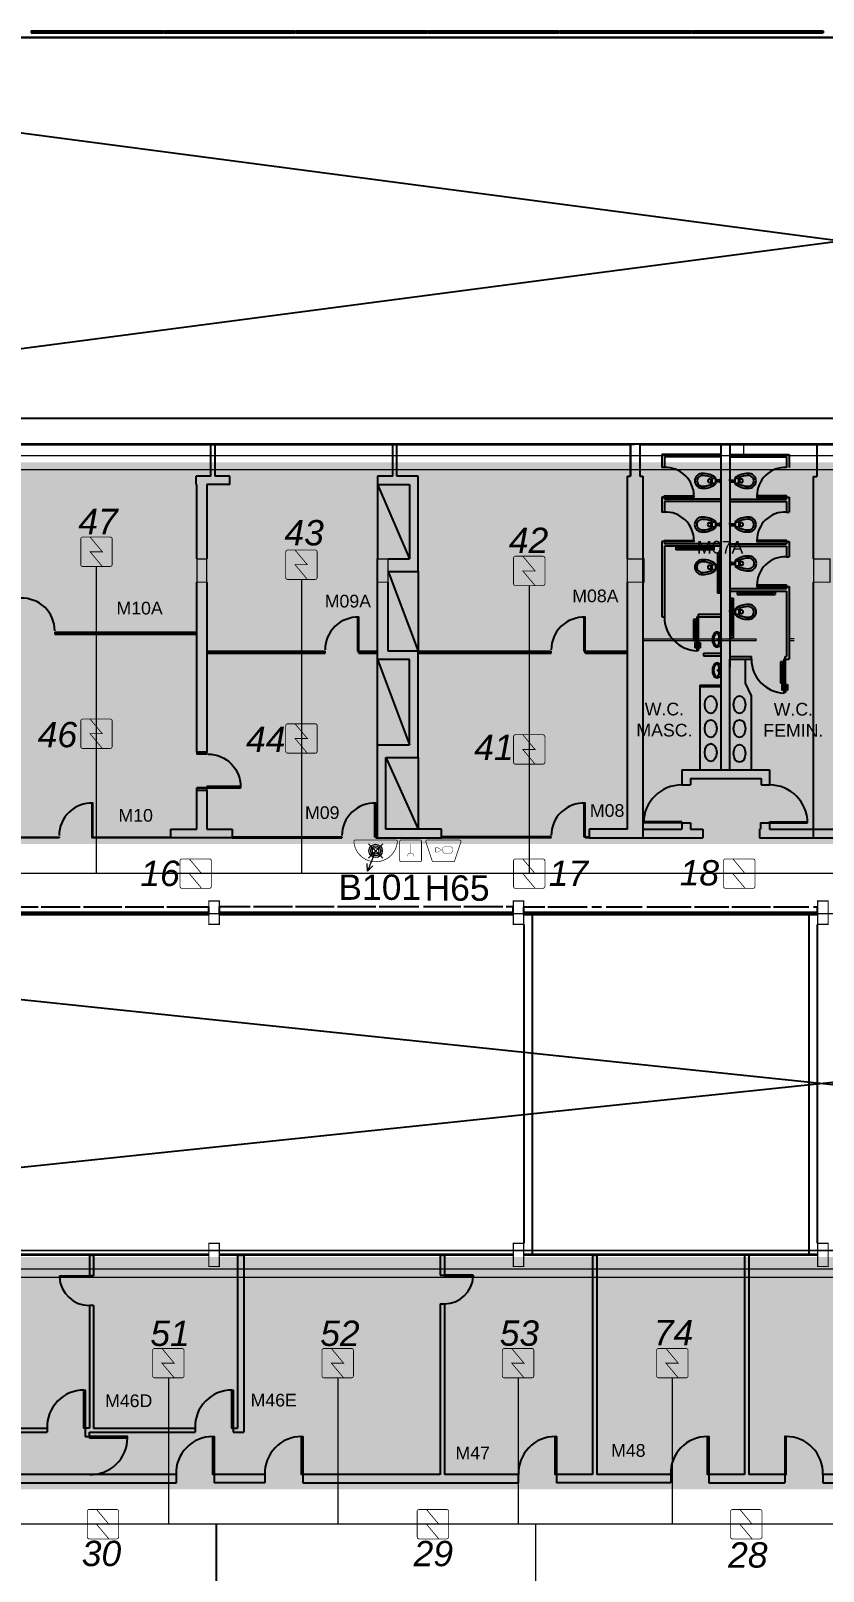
# Model space of a CAD drawing. Header units: metres. Extents: x -331 to 2982, y 362 to 2539.
# Drawn here: x 815.3 to 834.05, y 941.8 to 978.26 of the extents above; entities that cross this region are included whole.
import ezdxf
from ezdxf.enums import TextEntityAlignment as Align

# ---------------------------------------------------------------- set-up
doc = ezdxf.new("R2010")
doc.units = ezdxf.units.M
doc.layers.get('0').update_dxf_attribs({"color": 251})
for name, color, linetype in [('72_EGR_BASE_PRIMITIVE', 7, 'Continuous'), ('CX', 251, 'Continuous'), ('DET. FUMAÇA', 1, 'Continuous'), ('Div', 251, 'Continuous'), ('Mob', 251, 'Continuous'), ('Pis', 251, 'Continuous')]:
    doc.layers.add(name, color=color, linetype=linetype)
doc.layers.add('_salas', color=251, linetype='Continuous', plot=False)
doc.styles.add('ARIAL', font='arial.ttf')
doc.styles.add('DESTAQUE', font='arial.ttf', dxfattribs={"height": 0.4})
doc.styles.add('X3G_ENTITY_14169A7B', font='arial.ttf', dxfattribs={"height": 0.6})
doc.styles.add('X3G_ENTITY_14169A83', font='arial.ttf', dxfattribs={"height": 0.6})
doc.styles.add('X3G_ENTITY_14169A8B', font='arial.ttf', dxfattribs={"height": 0.6})
doc.styles.add('X3G_ENTITY_14169BE0', font='arial.ttf', dxfattribs={"height": 0.6})
doc.styles.add('X3G_ENTITY_14169BE8', font='arial.ttf', dxfattribs={"height": 0.6})
doc.styles.add('X3G_ENTITY_14169BF0', font='arial.ttf', dxfattribs={"height": 0.6})
doc.styles.add('X3G_ENTITY_14169BF8', font='arial.ttf', dxfattribs={"height": 0.6})
doc.styles.add('X3G_ENTITY_14169CD9', font='arial.ttf', dxfattribs={"height": 0.6})
doc.styles.add('X3G_ENTITY_14169CDB', font='arial.ttf', dxfattribs={"height": 0.6})
doc.styles.add('X3G_ENTITY_14169CDF', font='arial.ttf', dxfattribs={"height": 0.6})
doc.styles.add('X3G_ENTITY_14169CE1', font='arial.ttf', dxfattribs={"height": 0.6})
doc.styles.add('X3G_ENTITY_14169CE3', font='arial.ttf', dxfattribs={"height": 0.6})
doc.styles.add('X3G_ENTITY_14169CE5', font='arial.ttf', dxfattribs={"height": 0.6})
doc.styles.add('X3G_ENTITY_14169D9C', font='arial.ttf', dxfattribs={"height": 0.6})
doc.styles.add('X3G_ENTITY_14169DA4', font='arial.ttf', dxfattribs={"height": 0.6})
doc.styles.add('X3G_ENTITY_14169DAC', font='arial.ttf', dxfattribs={"height": 0.6})
doc.styles.add('X3G_ENTITY_1416B69C', font='arial.ttf', dxfattribs={"height": 0.6})
doc.styles.add('X3G_ENTITY_1420F9BA', font='arial.ttf', dxfattribs={"height": 0.3})
doc.styles.add('X3G_ENTITY_14228D29', font='arial.ttf', dxfattribs={"height": 0.6})

# ---------------------------------------------------------------- blocks, each defined once
blk = doc.blocks.new('Detector de fumaça')
at = {"layer": 'DET. FUMAÇA', "linetype": 'Continuous', "lineweight": 15, "const_width": 0.0187}
blk.add_lwpolyline([(774.599, 539.816), (775.249, 539.816, -0.414214), (775.296, 539.769), (775.296, 539.167, -0.414214), (775.249, 539.12), (774.599, 539.12, -0.414214), (774.553, 539.167), (774.553, 539.769, -0.414214)], format="xyb", close=True, dxfattribs=at)
blk.add_lwpolyline([(774.773, 539.816), (775.064, 539.468), (774.773, 539.468), (775.064, 539.12)], dxfattribs=at)
blk = doc.blocks.new('WEW')
at = {"color": 1, "lineweight": 0, "true_color": 0xe60000}
for p, q in [((1781.244, 994.005), (1781.439, 994.482)), ((1781.439, 994.482), (1781.308, 994.36)), ((1781.439, 994.482), (1781.447, 994.302)), ((1781.075, 994.175), (1781.413, 993.836)), ((1781.413, 994.175), (1781.075, 993.836))]:
    blk.add_line(p, q, dxfattribs=at)
at = {"color": 1, "true_color": 0xe60000, "const_width": 0.0172}
for points in [[(1779.259, 993.747), (1780.023, 993.747, 0.511918), (1780.056, 993.793), (1779.907, 994.24, 0.322823), (1779.874, 994.263), (1779.408, 994.263, 0.322823), (1779.375, 994.24), (1779.226, 993.793, 0.511918)], [(1780.193, 994.263), (1780.641, 994.263, -0.414214), (1780.675, 994.229), (1780.675, 993.782, -0.414214), (1780.641, 993.747), (1780.193, 993.747, -0.414214), (1780.159, 993.782), (1780.159, 994.229, -0.414214)], [(1780.764, 993.748), (1781.724, 993.748, 0.435311), (1781.759, 993.784, 0.930949), (1780.73, 993.784, 0.435311)]]:
    blk.add_lwpolyline(points, format="xyb", close=True, dxfattribs=at)
at = {"color": 1, "true_color": 0xe60000, "const_width": 0.0086}
for points in [[(1780.336, 994.135), (1780.338, 994.117), (1780.344, 994.099), (1780.351, 994.088), (1780.365, 994.073), (1780.373, 994.067), (1780.386, 994.06), (1780.397, 994.057), (1780.413, 994.055), (1780.421, 994.055), (1780.431, 994.056), (1780.45, 994.062), (1780.464, 994.07), (1780.477, 994.082), (1780.488, 994.096), (1780.494, 994.11), (1780.497, 994.122), (1780.498, 994.13), (1780.498, 994.136)], [(1780.417, 993.837), (1780.417, 994.055)]]:
    blk.add_lwpolyline(points, dxfattribs=at)
for points in [[(1779.463, 994.06), (1779.617, 994.06), (1779.652, 994.026), (1779.652, 993.936), (1779.617, 993.902), (1779.463, 993.902), (1779.428, 993.936), (1779.428, 994.026)], [(1779.832, 993.936), (1779.832, 994.026), (1779.802, 994.044), (1779.679, 993.981), (1779.802, 993.918)]]:
    blk.add_lwpolyline(points, close=True, dxfattribs=at)
at = {"color": 1, "lineweight": 0, "true_color": 0xe60000}
for radius in [0.158, 0.119, 0.0774]:
    blk.add_circle((1781.244, 994.005), radius, dxfattribs=at)
blk = doc.blocks.new('MICTORIO')
at = {"layer": 'Mob'}
for p, q in [((251.968, 50.61), (251.968, 50.569)), ((251.968, 50.569), (252.282, 50.569)), ((252.063, 50.61), (252.187, 50.61)), ((252.063, 50.61), (252.063, 50.569)), ((252.187, 50.61), (252.187, 50.569)), ((252.282, 50.61), (252.282, 50.569))]:
    blk.add_line(p, q, dxfattribs=at)
blk.add_circle((252.125, 50.628), 0.0135, dxfattribs=at)
for centre, start, end in [((252.06, 50.743), 238.9514, 271.4823), ((252.19, 50.743), 268.5177, 301.0486)]:
    blk.add_arc(centre, 0.133, start, end, dxfattribs=at)
blk.add_ellipse((252.125, 50.659), major_axis=(-0.176, 0), ratio=0.617486, start_param=2.673339, end_param=6.751439, dxfattribs=at)
blk.add_rational_spline([(252.259, 50.629), (252.299, 50.679), (252.222, 50.717), (252.125, 50.766), (252.028, 50.717), (251.951, 50.679), (251.991, 50.629)], [1, 0.849339352205, 1, 0.762772005307, 1, 0.849339352207, 1], degree=2, knots=[2.673339, 2.673339, 2.673339, 3.868953, 3.868953, 5.555825, 5.555825, 6.751439, 6.751439, 6.751439], dxfattribs=at)
blk = doc.blocks.new('VASO')
at = {"layer": 'Mob'}
for p, q in [((302.411, 172.354), (302.411, 172.494)), ((302.499, 172.354), (302.499, 172.494)), ((302.351, 172.465), (302.38, 172.465)), ((302.351, 172.383), (302.38, 172.383)), ((302.38, 172.465), (302.38, 172.383)), ((302.599, 172.444), (302.499, 172.444)), ((302.599, 172.404), (302.499, 172.404)), ((302.599, 172.444), (302.599, 172.455)), ((302.599, 172.404), (302.599, 172.444)), ((302.599, 172.404), (302.599, 172.393)), ((302.619, 172.464), (302.609, 172.464)), ((302.619, 172.383), (302.609, 172.383)), ((302.619, 172.424), (302.619, 172.464)), ((302.619, 172.424), (302.619, 172.383))]:
    blk.add_line(p, q, dxfattribs=at)
for centre in [(302.453, 172.486), (302.453, 172.362)]:
    blk.add_circle(centre, 0.00707, dxfattribs=at)
for centre, radius, start, end in [((302.178, 172.42), 0.179, 86.6811, 178.7962), ((302.178, 172.42), 0.129, 86.6811, 178.7962), ((302.205, 172.134), 0.464, 50.6979, 92.0637), ((302.205, 172.134), 0.414, 60.1325, 92.0637), ((302.178, 172.427), 0.179, 181.2038, 273.3189), ((302.178, 172.427), 0.129, 181.2038, 273.3189), ((302.205, 172.713), 0.464, 267.9363, 309.3021), ((302.205, 172.713), 0.414, 267.9363, 299.8675), ((302.349, 172.422), 0.043, 86.6811, 178.7962), ((302.349, 172.426), 0.043, 181.2038, 273.3189), ((302.609, 172.455), 0.00935, 90, 180), ((302.609, 172.393), 0.00935, 180, 270)]:
    blk.add_arc(centre, radius, start, end, dxfattribs=at)
blk = doc.blocks.new('porta .8')
at = {"layer": 'CX', "ltscale": 8}
blk.add_lwpolyline([(0.03, 0), (0, 0), (0, 0.8), (0.03, 0.8)], close=True, dxfattribs=at)
at = {"layer": 'CX', "color": 1, "ltscale": 8}
blk.add_arc((0.029, 0.03), 0.771, 0, 92.1894, dxfattribs=at)

msp = doc.modelspace()

# ---------------------------------------------------------------- hatches: boundary and pattern name
at = {"layer": '_salas', "transparency": 33554559}
h = msp.add_hatch(color=256, dxfattribs=at)
h.dxf.hatch_style = 1
h.paths.add_polyline_path([(870.156, 968.046), (797.751, 968.046), (797.751, 959.011), (870.156, 959.011)])
h = msp.add_hatch(color=256, dxfattribs=at)
h.dxf.hatch_style = 1
h.paths.add_polyline_path([(864.556, 949.236), (800.756, 949.236), (800.756, 943.736), (864.556, 943.736)])

# ---------------------------------------------------------------- linework, layer by layer
at = {"lineweight": 0}
msp.add_line((866.078, 978.108), (802.833, 978.108), dxfattribs=at)
at = {"color": 1, "linetype": 'Continuous', "lineweight": 15}
for p, q in [((832.064, 968.231), (832.274, 968.231)), ((832.169, 968.231), (832.169, 968.469))]:
    msp.add_line(p, q, dxfattribs=at)
at = {"lineweight": 0}
msp.add_lwpolyline([(798.493, 976.249), (798.493, 976.569), (798.053, 976.569), (798.053, 968.206), (870.859, 968.212), (870.858, 976.568), (870.418, 976.568), (870.418, 976.248)], dxfattribs=at)
msp.add_lwpolyline([(870.049, 949.386), (798.029, 949.386), (798.029, 957.366), (870.049, 957.366)], close=True, dxfattribs=at)
at = {"layer": '72_EGR_BASE_PRIMITIVE', "color": 251, "linetype": 'Continuous', "lineweight": -3, "true_color": 0x5f5f5f}
msp.add_lwpolyline([(833.819, 959.361), (834.674, 959.361), (834.674, 959.196)], dxfattribs=at)
at = {"layer": '72_EGR_BASE_PRIMITIVE', "color": 251, "true_color": 0x5f5f5f}
msp.add_polyline3d([(833.819, 967.711, 0), (833.893, 967.711, 0)], dxfattribs=at)
at = {"layer": '72_EGR_BASE_PRIMITIVE', "color": 150, "true_color": 0x007fff}
msp.add_polyline3d([(819.695, 939.488, 0), (819.695, 942.91, 0)], dxfattribs=at)
at = {"layer": 'CX', "ltscale": 8}
for points in [[(830.289, 967.226), (830.289, 967.256), (830.989, 967.256), (830.989, 967.226)], [(833.179, 967.226), (833.179, 967.256), (832.479, 967.256), (832.479, 967.226)], [(830.289, 966.171), (830.289, 966.201), (830.989, 966.201), (830.989, 966.171)], [(833.179, 966.171), (833.179, 966.201), (832.479, 966.201), (832.479, 966.171)], [(833.179, 965.111), (833.179, 965.141), (832.479, 965.141), (832.479, 965.111)], [(823.034, 963.581), (823.064, 963.581), (823.064, 964.381), (823.034, 964.381)], [(828.384, 963.581), (828.414, 963.581), (828.414, 964.381), (828.384, 964.381)], [(816.744, 959.181), (816.774, 959.181), (816.774, 959.981), (816.744, 959.981)], [(823.434, 959.181), (823.464, 959.181), (823.464, 959.981), (823.434, 959.981)], [(828.384, 959.181), (828.414, 959.181), (828.414, 959.981), (828.384, 959.981)], [(816.59, 945.185), (816.56, 945.185), (816.56, 946.085), (816.59, 946.085)], [(820.089, 945.186), (820.059, 945.186), (820.059, 946.086), (820.089, 946.086)], [(816.69, 944.986), (816.69, 944.956), (817.59, 944.956), (817.59, 944.986)], [(819.639, 944.086), (819.609, 944.086), (819.609, 944.986), (819.639, 944.986)], [(821.739, 944.086), (821.709, 944.086), (821.709, 944.986), (821.739, 944.986)], [(827.739, 944.086), (827.709, 944.086), (827.709, 944.986), (827.739, 944.986)], [(831.339, 944.086), (831.309, 944.086), (831.309, 944.986), (831.339, 944.986)], [(833.139, 944.086), (833.169, 944.086), (833.169, 944.986), (833.139, 944.986)]]:
    msp.add_lwpolyline(points, close=True, dxfattribs=at)
at = {"layer": 'CX', "color": 251, "ltscale": 8, "true_color": 0x606060}
for centre, radius, start, end in [((830.318, 967.256), 0.671, 0, 92.5089), ((833.149, 967.256), 0.671, 87.4911, 180), ((830.318, 966.201), 0.671, 0, 92.5089), ((833.149, 966.201), 0.671, 87.4911, 180), ((833.149, 965.141), 0.671, 87.4911, 180), ((815.098, 964.061), 0.771, 0, 92.1894), ((823.034, 963.611), 0.771, 87.8106, 180), ((828.384, 963.611), 0.771, 87.8106, 180), ((816.744, 959.211), 0.771, 87.8106, 180), ((823.434, 959.211), 0.771, 87.8106, 180), ((828.384, 959.211), 0.771, 87.8106, 180), ((816.56, 945.215), 0.871, 90, 181.942), ((820.059, 945.216), 0.871, 90, 181.942), ((816.719, 944.956), 0.871, 268.058, 0), ((819.609, 944.116), 0.871, 90, 181.942), ((821.709, 944.116), 0.871, 90, 181.942), ((827.709, 944.116), 0.871, 90, 181.942), ((831.309, 944.116), 0.871, 90, 181.942), ((833.169, 944.116), 0.871, 358.058, 90)]:
    msp.add_arc(centre, radius, start, end, dxfattribs=at)
at = {"layer": 'Div', "color": 230, "linetype": 'Continuous', "lineweight": 0}
for p, q in [((800.508, 967.879), (876.31, 967.879)), ((876.51, 948.95), (803.119, 948.95)), ((876.51, 948.75), (803.119, 948.75))]:
    msp.add_line(p, q, dxfattribs=at)
at = {"layer": 'Div', "color": 150, "linetype": 'Continuous', "lineweight": 0}
for p, q in [((816.857, 958.312), (816.857, 965.583)), ((821.706, 965.276), (821.706, 958.312)), ((827.092, 965.13), (827.092, 958.312)), ((871.965, 958.312), (772.389, 958.312)), ((818.557, 946.375), (818.557, 942.91)), ((822.564, 946.375), (822.564, 942.91)), ((826.831, 946.375), (826.831, 942.91)), ((830.478, 946.375), (830.478, 942.91)), ((888.337, 942.91), (812.169, 942.91)), ((827.246, 916.07), (827.246, 942.91))]:
    msp.add_line(p, q, dxfattribs=at)
at = {"layer": 'Div', "lineweight": 0, "ltscale": 0.8}
for p, q in [((815.869, 964.031), (819.234, 964.031)), ((815.869, 964.031), (815.869, 963.981)), ((815.869, 963.981), (819.234, 963.981)), ((819.464, 963.581), (822.264, 963.581)), ((819.464, 963.531), (822.264, 963.531)), ((822.264, 963.531), (822.264, 963.581)), ((823.064, 963.581), (823.504, 963.581)), ((823.064, 963.531), (823.064, 963.581)), ((823.064, 963.531), (823.504, 963.531)), ((824.464, 963.581), (827.614, 963.581)), ((824.464, 963.531), (827.614, 963.531)), ((827.614, 963.531), (827.614, 963.581)), ((828.414, 963.581), (829.414, 963.581)), ((828.414, 963.531), (828.414, 963.581)), ((828.414, 963.531), (829.414, 963.531)), ((819.234, 961.191), (819.234, 961.141)), ((819.464, 961.141), (819.464, 961.191)), ((819.234, 960.291), (819.234, 960.341)), ((819.464, 960.291), (819.464, 960.341))]:
    msp.add_line(p, q, dxfattribs=at)
at = {"layer": 'Div', "lineweight": 0}
for p, q in [((832.459, 963.821), (829.779, 963.821)), ((832.459, 963.821), (832.459, 963.871)), ((833.259, 963.821), (833.259, 963.871)), ((833.359, 963.871), (833.259, 963.871)), ((833.259, 963.821), (833.259, 963.841)), ((833.359, 963.821), (833.259, 963.821)), ((833.359, 963.821), (833.259, 963.821)), ((819.464, 961.191), (819.234, 961.191)), ((819.464, 961.141), (819.234, 961.141)), ((819.234, 960.341), (819.464, 960.341)), ((819.464, 960.341), (819.234, 960.341)), ((819.234, 960.291), (819.464, 960.291))]:
    msp.add_line(p, q, dxfattribs=at)
msp.add_lwpolyline([(829.779, 963.871), (832.459, 963.871)], dxfattribs=at)
at = {"layer": 'Pis'}
for p, q in [((798.094, 978.108), (870.859, 978.108)), ((866.078, 978.108), (802.833, 978.108)), ((815.314, 978.264), (815.314, 978.214)), ((815.314, 978.264), (818.423, 978.264)), ((815.314, 978.214), (818.423, 978.214)), ((818.423, 978.264), (818.423, 978.214)), ((818.438, 978.264), (818.438, 978.214)), ((818.438, 978.264), (821.547, 978.264)), ((818.438, 978.214), (821.547, 978.214)), ((821.547, 978.264), (821.547, 978.214)), ((821.562, 978.264), (821.562, 978.214)), ((821.562, 978.264), (824.671, 978.264)), ((821.562, 978.214), (824.671, 978.214)), ((824.671, 978.264), (824.671, 978.214)), ((824.687, 978.264), (824.687, 978.214)), ((824.687, 978.264), (827.796, 978.264)), ((824.687, 978.214), (827.796, 978.214)), ((827.796, 978.264), (827.796, 978.214)), ((827.812, 978.264), (827.812, 978.214)), ((827.812, 978.264), (830.921, 978.264)), ((827.812, 978.214), (830.921, 978.214)), ((830.921, 978.264), (830.921, 978.214)), ((830.937, 978.264), (830.937, 978.214)), ((830.937, 978.264), (834.046, 978.264)), ((830.937, 978.214), (834.046, 978.214)), ((834.046, 978.264), (834.046, 978.214)), ((866.058, 977.456), (798.054, 968.489)), ((802.894, 977.455), (870.859, 968.489)), ((869.959, 969.086), (798.033, 969.086)), ((797.783, 968.489), (869.959, 968.489)), ((814.341, 968.469), (819.664, 968.469)), ((819.564, 967.721), (819.564, 968.469)), ((819.664, 968.469), (823.964, 968.469)), ((819.664, 967.721), (819.664, 968.469)), ((823.864, 967.721), (823.864, 968.469)), ((823.964, 968.469), (823.864, 968.469)), ((823.964, 968.469), (829.489, 968.469)), ((823.964, 967.721), (823.964, 968.469)), ((829.489, 967.721), (829.489, 968.469)), ((829.489, 968.469), (829.489, 967.721)), ((829.589, 968.469), (829.489, 968.469)), ((829.709, 968.469), (833.859, 968.469)), ((829.709, 968.469), (829.709, 967.721)), ((830.229, 968.231), (830.229, 967.926)), ((831.629, 968.231), (830.229, 968.231)), ((831.629, 968.469), (831.629, 960.771)), ((831.629, 968.469), (831.839, 968.469)), ((831.839, 968.469), (831.839, 963.391)), ((831.839, 968.231), (833.239, 968.231)), ((832.274, 968.469), (832.064, 968.469)), ((833.239, 968.231), (833.239, 967.926)), ((833.852, 968.469), (839.187, 968.469)), ((833.894, 968.469), (833.894, 967.711)), ((830.289, 967.926), (830.229, 967.926)), ((830.289, 968.176), (830.289, 967.926)), ((831.629, 968.176), (830.289, 968.176)), ((831.839, 968.176), (833.179, 968.176)), ((833.179, 968.176), (833.179, 967.926)), ((819.214, 967.521), (819.214, 967.721)), ((819.564, 967.721), (819.214, 967.721)), ((819.234, 967.521), (819.214, 967.521)), ((819.234, 965.761), (819.234, 967.521)), ((820.014, 967.521), (819.464, 967.521)), ((819.464, 967.521), (819.464, 965.761)), ((820.014, 967.721), (819.664, 967.721)), ((820.014, 967.521), (820.014, 967.721)), ((823.504, 967.721), (823.504, 967.521)), ((823.864, 967.721), (823.504, 967.721)), ((823.504, 967.521), (824.264, 967.521)), ((823.504, 967.521), (823.504, 965.761)), ((823.504, 967.521), (824.264, 965.761)), ((824.464, 967.721), (823.964, 967.721)), ((824.264, 967.521), (824.264, 965.761)), ((824.464, 965.461), (824.464, 967.721)), ((829.414, 967.721), (829.489, 967.721)), ((829.414, 965.761), (829.414, 967.721)), ((829.414, 967.721), (829.489, 967.721)), ((829.414, 965.761), (829.414, 967.711)), ((829.419, 967.721), (829.489, 967.721)), ((829.709, 967.721), (829.779, 967.721)), ((829.779, 967.721), (829.779, 960.281)), ((831.629, 967.65), (831.629, 967.65)), ((831.629, 967.65), (831.629, 967.609)), ((831.629, 967.609), (831.629, 967.569)), ((831.629, 967.569), (831.629, 967.569)), ((833.819, 965.761), (833.819, 967.711)), ((830.289, 967.226), (830.229, 967.226)), ((830.229, 967.226), (830.229, 966.871)), ((830.229, 967.127), (830.229, 966.931)), ((830.289, 967.176), (830.289, 967.226)), ((831.629, 967.176), (830.289, 967.176)), ((831.629, 967.121), (830.289, 967.121)), ((830.289, 967.121), (830.289, 966.871)), ((831.839, 967.176), (833.179, 967.176)), ((831.839, 967.121), (833.179, 967.121)), ((833.179, 967.226), (833.239, 967.226)), ((833.179, 967.176), (833.179, 967.226)), ((833.179, 967.121), (833.179, 966.871)), ((833.239, 967.226), (833.239, 966.871)), ((833.239, 967.127), (833.239, 966.931)), ((830.289, 966.871), (830.229, 966.871)), ((833.179, 966.871), (833.239, 966.871)), ((830.229, 966.171), (830.229, 965.101)), ((830.289, 966.171), (830.229, 966.171)), ((830.289, 966.171), (830.289, 966.121)), ((831.629, 966.121), (830.289, 966.121)), ((830.289, 966.061), (830.289, 964.391)), ((831.629, 966.061), (830.289, 966.061)), ((830.558, 966.061), (830.558, 965.981)), ((830.598, 966.061), (830.598, 966.021)), ((831.418, 966.021), (830.598, 966.021)), ((831.418, 966.061), (831.418, 966.021)), ((831.458, 966.061), (831.458, 965.981)), ((831.839, 966.121), (833.179, 966.121)), ((831.839, 966.061), (833.179, 966.061)), ((833.179, 966.171), (833.239, 966.171)), ((833.179, 966.171), (833.179, 966.121)), ((833.179, 966.061), (833.179, 965.811)), ((833.239, 966.171), (833.239, 965.811)), ((833.239, 966.171), (833.239, 965.811)), ((823.504, 963.381), (823.504, 965.761)), ((823.754, 965.761), (824.264, 965.761)), ((831.458, 965.981), (830.558, 965.981)), ((831.421, 965.498), (831.421, 965.638)), ((831.509, 965.498), (831.509, 965.638)), ((831.549, 965.891), (831.549, 965.588)), ((831.629, 965.891), (831.549, 965.891)), ((831.589, 965.851), (831.589, 965.588)), ((831.629, 965.851), (831.589, 965.851)), ((833.179, 965.811), (833.239, 965.811)), ((823.754, 965.461), (824.464, 965.461)), ((823.754, 965.461), (824.464, 963.581)), ((824.464, 965.461), (824.464, 963.581)), ((831.361, 965.609), (831.39, 965.609)), ((831.361, 965.527), (831.39, 965.527)), ((831.39, 965.609), (831.39, 965.527)), ((831.609, 965.588), (831.509, 965.588)), ((831.609, 965.548), (831.509, 965.548)), ((831.549, 965.548), (831.549, 964.951)), ((831.589, 965.548), (831.589, 964.991)), ((831.609, 965.588), (831.609, 965.599)), ((831.609, 965.548), (831.609, 965.588)), ((831.609, 965.548), (831.609, 965.537)), ((831.629, 965.608), (831.618, 965.608)), ((831.629, 965.528), (831.618, 965.528)), ((831.629, 965.568), (831.629, 965.608)), ((831.629, 965.568), (831.629, 965.528)), ((819.234, 961.191), (819.234, 965.211)), ((819.464, 965.211), (819.464, 961.191)), ((823.754, 963.581), (823.754, 965.211)), ((829.414, 959.361), (829.414, 965.211)), ((829.414, 959.361), (829.414, 965.211)), ((830.229, 965.171), (830.229, 964.391)), ((831.629, 964.951), (831.549, 964.951)), ((831.629, 964.991), (831.589, 964.991)), ((831.839, 965.061), (833.179, 965.061)), ((831.839, 965.001), (833.179, 965.001)), ((832.009, 965.001), (832.009, 964.921)), ((832.009, 964.921), (832.909, 964.921)), ((832.049, 965.001), (832.049, 964.961)), ((832.049, 964.961), (832.869, 964.961)), ((832.869, 965.001), (832.869, 964.961)), ((832.909, 965.001), (832.909, 964.921)), ((833.179, 965.111), (833.239, 965.111)), ((833.179, 965.111), (833.179, 965.061)), ((833.179, 965.001), (833.179, 963.451)), ((833.239, 965.111), (833.239, 963.391)), ((833.819, 959.361), (833.819, 965.211)), ((831.839, 964.831), (831.919, 964.831)), ((831.839, 964.791), (831.879, 964.791)), ((831.841, 964.508), (831.841, 964.548)), ((831.841, 964.548), (831.852, 964.548)), ((831.879, 964.791), (831.879, 964.528)), ((831.919, 964.831), (831.919, 964.528)), ((831.961, 964.578), (831.961, 964.438)), ((832.049, 964.578), (832.049, 964.438)), ((832.08, 964.467), (832.08, 964.549)), ((832.109, 964.549), (832.08, 964.549)), ((830.229, 964.391), (830.289, 964.391)), ((830.979, 964.328), (830.979, 963.821)), ((831.049, 964.328), (830.979, 964.328)), ((831.019, 964.288), (831.019, 963.861)), ((831.049, 964.288), (831.019, 964.288)), ((831.049, 964.338), (831.049, 964.278)), ((831.059, 964.338), (831.049, 964.338)), ((831.059, 964.278), (831.049, 964.278)), ((831.059, 964.391), (831.059, 963.588)), ((831.059, 964.391), (831.629, 964.391)), ((831.089, 964.451), (831.089, 963.588)), ((831.089, 964.451), (831.629, 964.451)), ((831.841, 964.508), (831.841, 964.468)), ((831.841, 964.468), (831.852, 964.468)), ((831.861, 964.528), (831.861, 964.539)), ((831.861, 964.528), (831.861, 964.488)), ((831.861, 964.528), (831.961, 964.528)), ((831.861, 964.488), (831.961, 964.488)), ((831.861, 964.488), (831.861, 964.477)), ((831.879, 964.488), (831.879, 963.931)), ((831.919, 964.488), (831.919, 963.891)), ((832.109, 964.467), (832.08, 964.467)), ((815.869, 964.031), (819.234, 964.031)), ((815.869, 964.031), (815.869, 963.981)), ((815.869, 963.981), (819.234, 963.981)), ((831.047, 963.821), (830.979, 963.821)), ((831.047, 963.861), (831.019, 963.861)), ((831.059, 963.871), (831.047, 963.871)), ((831.047, 963.871), (831.047, 963.811)), ((831.059, 963.811), (831.047, 963.811)), ((831.839, 963.931), (831.879, 963.931)), ((831.839, 963.891), (831.919, 963.891)), ((833.819, 959.161), (833.819, 963.881)), ((819.464, 963.581), (822.264, 963.581)), ((819.464, 963.531), (822.264, 963.531)), ((822.264, 963.531), (822.264, 963.581)), ((823.064, 963.581), (823.504, 963.581)), ((823.064, 963.531), (823.064, 963.581)), ((823.064, 963.531), (823.504, 963.531)), ((824.464, 963.581), (823.754, 963.581)), ((824.464, 961.061), (824.464, 963.581)), ((824.464, 963.581), (827.614, 963.581)), ((824.464, 963.531), (827.614, 963.531)), ((827.614, 963.531), (827.614, 963.581)), ((828.414, 963.581), (829.414, 963.581)), ((828.414, 963.531), (828.414, 963.581)), ((828.414, 963.531), (829.414, 963.531)), ((831.009, 963.787), (831.009, 963.657)), ((831.029, 963.787), (831.009, 963.787)), ((831.059, 963.657), (831.009, 963.657)), ((831.029, 963.787), (831.029, 963.677)), ((831.058, 963.677), (831.029, 963.677)), ((831.054, 963.692), (831.054, 963.677)), ((831.059, 963.692), (831.054, 963.692)), ((831.054, 963.677), (831.059, 963.677)), ((831.054, 963.657), (831.054, 963.642)), ((831.059, 963.642), (831.054, 963.642)), ((831.089, 963.588), (831.059, 963.588)), ((831.094, 963.692), (831.089, 963.692)), ((831.089, 963.677), (831.119, 963.677)), ((831.094, 963.657), (831.089, 963.657)), ((831.094, 963.642), (831.089, 963.642)), ((831.09, 963.657), (831.139, 963.657)), ((831.094, 963.692), (831.094, 963.677)), ((831.094, 963.657), (831.094, 963.642)), ((831.119, 963.787), (831.119, 963.677)), ((831.119, 963.787), (831.139, 963.787)), ((831.139, 963.787), (831.139, 963.657)), ((831.219, 963.531), (831.219, 963.471)), ((831.219, 963.531), (831.629, 963.531)), ((831.219, 963.471), (831.629, 963.471)), ((831.839, 963.451), (832.349, 963.451)), ((832.349, 963.391), (832.349, 963.451)), ((833.149, 963.451), (833.179, 963.451)), ((833.149, 963.391), (833.149, 963.451)), ((823.504, 961.361), (823.504, 963.381)), ((824.264, 963.381), (823.504, 963.381)), ((823.504, 963.381), (824.264, 961.361)), ((824.264, 961.361), (824.264, 963.381)), ((831.839, 963.391), (832.349, 963.391)), ((831.839, 963.391), (831.839, 963.201)), ((831.839, 960.771), (831.839, 963.391)), ((832.199, 963.391), (832.199, 962.821)), ((833.039, 963.328), (833.039, 962.821)), ((833.109, 963.328), (833.039, 963.328)), ((833.079, 963.288), (833.079, 962.861)), ((833.109, 963.288), (833.079, 963.288)), ((833.109, 963.338), (833.109, 963.278)), ((833.119, 963.338), (833.109, 963.338)), ((833.119, 963.278), (833.109, 963.278)), ((833.119, 963.391), (833.119, 962.588)), ((833.149, 963.391), (833.119, 963.391)), ((833.149, 963.391), (833.239, 963.391)), ((833.149, 963.391), (833.149, 962.588)), ((831.129, 962.771), (831.129, 960.771)), ((831.129, 962.771), (831.629, 962.771)), ((831.129, 962.741), (831.629, 962.741)), ((832.199, 962.821), (832.339, 962.521)), ((833.108, 962.821), (833.039, 962.821)), ((833.069, 962.787), (833.069, 962.657)), ((833.089, 962.787), (833.069, 962.787)), ((833.108, 962.861), (833.079, 962.861)), ((833.089, 962.787), (833.089, 962.677)), ((833.12, 962.871), (833.108, 962.871)), ((833.108, 962.871), (833.108, 962.811)), ((833.12, 962.811), (833.108, 962.811)), ((833.179, 962.787), (833.179, 962.677)), ((833.179, 962.787), (833.199, 962.787)), ((833.199, 962.787), (833.199, 962.657)), ((832.339, 962.521), (832.339, 960.771)), ((833.119, 962.657), (833.069, 962.657)), ((833.118, 962.677), (833.089, 962.677)), ((833.114, 962.692), (833.114, 962.677)), ((833.119, 962.692), (833.114, 962.692)), ((833.114, 962.677), (833.119, 962.677)), ((833.114, 962.657), (833.114, 962.642)), ((833.119, 962.642), (833.114, 962.642)), ((833.149, 962.588), (833.119, 962.588)), ((833.154, 962.692), (833.149, 962.692)), ((833.149, 962.677), (833.179, 962.677)), ((833.154, 962.657), (833.149, 962.657)), ((833.154, 962.642), (833.149, 962.642)), ((833.15, 962.657), (833.199, 962.657)), ((833.154, 962.692), (833.154, 962.677)), ((833.154, 962.657), (833.154, 962.642)), ((823.504, 959.161), (823.504, 961.361)), ((823.504, 961.361), (824.264, 961.361)), ((819.234, 961.191), (819.234, 961.141)), ((819.464, 961.191), (819.234, 961.191)), ((819.464, 961.141), (819.234, 961.141)), ((819.464, 961.141), (819.464, 961.191)), ((823.704, 959.361), (823.704, 961.061)), ((823.704, 961.061), (824.464, 961.061)), ((823.704, 961.061), (824.464, 959.361)), ((824.464, 961.061), (824.464, 959.361)), ((830.699, 960.771), (830.699, 960.411)), ((830.699, 960.771), (831.899, 960.771)), ((830.909, 960.561), (831.899, 960.561)), ((830.909, 960.561), (830.909, 960.411)), ((831.577, 960.771), (832.777, 960.771)), ((831.577, 960.561), (832.577, 960.561)), ((832.577, 960.561), (832.577, 960.411)), ((832.777, 960.771), (832.777, 960.411)), ((819.234, 960.341), (819.464, 960.341)), ((819.234, 960.291), (819.234, 960.341)), ((819.464, 960.341), (819.234, 960.341)), ((819.234, 959.361), (819.234, 960.291)), ((819.234, 960.291), (819.464, 960.291)), ((819.464, 960.291), (819.464, 960.341)), ((819.464, 960.291), (819.464, 959.361)), ((829.779, 960.281), (829.779, 959.236)), ((829.779, 960.281), (829.779, 959.236)), ((830.699, 960.411), (830.909, 960.411)), ((832.577, 960.411), (832.777, 960.411)), ((830.699, 959.541), (829.799, 959.541)), ((830.699, 959.511), (829.799, 959.511)), ((830.699, 959.511), (830.699, 959.541)), ((830.699, 959.511), (830.909, 959.511)), ((830.699, 959.511), (830.699, 959.361)), ((830.909, 959.511), (830.909, 959.361)), ((832.567, 959.511), (832.567, 959.361)), ((832.567, 959.511), (832.777, 959.511)), ((832.777, 959.541), (833.677, 959.541)), ((832.777, 959.511), (832.777, 959.541)), ((832.777, 959.511), (833.677, 959.511)), ((832.777, 959.511), (832.777, 959.361)), ((815.974, 959.161), (815.014, 959.161)), ((815.974, 959.181), (815.974, 959.161)), ((816.744, 959.181), (816.744, 959.161)), ((818.614, 959.161), (816.744, 959.161)), ((818.614, 959.161), (818.614, 959.361)), ((818.614, 959.361), (819.234, 959.361)), ((818.614, 959.161), (818.614, 959.181)), ((820.064, 959.161), (818.614, 959.161)), ((819.464, 959.361), (820.064, 959.361)), ((820.064, 959.361), (820.064, 959.161)), ((820.064, 959.181), (822.664, 959.181)), ((820.064, 959.161), (822.664, 959.161)), ((822.664, 959.181), (822.664, 959.161)), ((823.464, 959.161), (823.464, 959.181)), ((823.464, 959.181), (823.504, 959.181)), ((823.464, 959.161), (823.504, 959.161)), ((823.504, 959.161), (825.014, 959.161)), ((825.014, 959.361), (823.704, 959.361)), ((825.014, 959.161), (825.014, 959.361)), ((827.614, 959.181), (825.014, 959.181)), ((827.614, 959.161), (825.014, 959.161)), ((827.614, 959.161), (827.614, 959.181)), ((828.414, 959.161), (828.414, 959.181)), ((828.414, 959.181), (828.514, 959.181)), ((828.514, 959.161), (828.414, 959.161)), ((829.414, 959.361), (828.514, 959.361)), ((828.514, 959.361), (828.514, 959.161)), ((828.514, 959.161), (831.199, 959.161)), ((829.779, 959.361), (830.699, 959.361)), ((829.779, 959.236), (829.779, 959.161)), ((830.909, 959.361), (831.199, 959.361)), ((830.994, 959.256), (830.994, 959.256)), ((831.199, 959.361), (831.199, 959.161)), ((832.539, 959.361), (832.539, 959.161)), ((832.539, 959.361), (832.567, 959.361)), ((832.539, 959.161), (836.454, 959.161)), ((832.777, 959.361), (833.819, 959.361)), ((812.564, 957.396), (819.514, 957.396)), ((812.564, 957.346), (819.514, 957.346)), ((812.564, 957.346), (819.514, 957.346)), ((814.594, 957.526), (815.475, 957.526)), ((815.55, 957.526), (816.472, 957.526)), ((816.547, 957.526), (817.46, 957.526)), ((817.535, 957.526), (818.447, 957.526)), ((818.522, 957.526), (819.514, 957.526)), ((819.514, 957.346), (819.514, 957.526)), ((820.495, 957.526), (819.764, 957.526)), ((819.764, 957.346), (819.764, 957.526)), ((819.764, 957.396), (826.714, 957.396)), ((819.764, 957.346), (826.714, 957.346)), ((826.714, 957.346), (819.764, 957.346)), ((821.492, 957.526), (820.57, 957.526)), ((822.48, 957.526), (821.567, 957.526)), ((823.467, 957.526), (822.555, 957.526)), ((824.484, 957.526), (823.542, 957.526)), ((825.475, 957.526), (824.594, 957.526)), ((826.472, 957.526), (825.55, 957.526)), ((826.714, 957.526), (826.547, 957.526)), ((826.714, 957.346), (826.714, 957.526)), ((826.964, 957.526), (827.46, 957.526)), ((826.964, 957.346), (826.964, 957.526)), ((826.964, 957.396), (833.914, 957.396)), ((826.964, 957.346), (833.914, 957.346)), ((826.964, 957.346), (833.914, 957.346)), ((827.164, 957.346), (827.164, 949.296)), ((827.535, 957.526), (828.462, 957.526)), ((828.572, 957.526), (828.805, 957.526)), ((828.915, 957.526), (829.762, 957.526)), ((829.872, 957.526), (830.924, 957.526)), ((830.999, 957.526), (831.811, 957.526)), ((831.886, 957.526), (832.799, 957.526)), ((832.874, 957.526), (833.704, 957.526)), ((833.714, 949.296), (833.714, 957.346)), ((833.814, 957.526), (833.914, 957.526)), ((833.914, 957.346), (833.914, 957.526)), ((869.889, 957.111), (798.049, 949.561)), ((798.164, 957.111), (870.029, 949.561)), ((826.964, 957.111), (826.964, 949.561)), ((833.914, 949.561), (833.914, 957.111)), ((819.514, 949.296), (812.564, 949.296)), ((819.514, 949.276), (812.564, 949.276)), ((816.689, 949.276), (816.689, 948.793)), ((816.689, 949.276), (816.789, 949.276)), ((816.789, 949.276), (816.789, 948.793)), ((826.714, 949.296), (819.764, 949.296)), ((826.714, 949.276), (819.764, 949.276)), ((820.189, 949.276), (820.189, 945.186)), ((820.189, 949.276), (820.339, 949.276)), ((820.339, 949.276), (820.339, 945.086)), ((824.989, 949.276), (824.989, 948.876)), ((824.989, 949.276), (825.089, 949.276)), ((825.089, 949.276), (825.089, 948.876)), ((833.914, 949.296), (826.964, 949.296)), ((833.914, 949.276), (826.964, 949.276)), ((828.589, 949.276), (828.589, 944.086)), ((828.589, 949.276), (828.689, 949.276)), ((828.689, 949.276), (828.689, 944.086)), ((832.189, 949.276), (832.189, 944.086)), ((832.289, 949.276), (832.189, 949.276)), ((832.289, 949.276), (832.289, 944.086)), ((824.989, 948.876), (824.989, 948.805)), ((825.089, 948.876), (825.089, 948.805)), ((815.982, 948.793), (815.982, 948.763)), ((815.982, 948.793), (816.689, 948.793)), ((816.689, 948.763), (815.982, 948.763)), ((816.789, 948.793), (816.689, 948.793)), ((816.689, 948.793), (816.689, 948.763)), ((824.989, 948.805), (825.089, 948.805)), ((825.089, 948.805), (825.089, 948.775)), ((825.767, 948.805), (825.089, 948.805)), ((825.089, 948.775), (825.767, 948.775)), ((825.767, 948.805), (825.767, 948.775)), ((816.689, 948.086), (816.689, 945.185)), ((816.789, 948.086), (816.689, 948.086)), ((816.789, 948.086), (816.789, 945.186)), ((824.989, 948.127), (824.989, 947.976)), ((824.989, 948.127), (825.089, 948.127)), ((824.989, 947.976), (824.989, 944.086)), ((825.089, 948.127), (825.089, 947.976)), ((825.089, 947.976), (825.089, 944.086)), ((811.574, 945.086), (815.689, 945.086)), ((812.414, 945.186), (815.689, 945.186)), ((815.689, 945.186), (815.689, 945.086)), ((816.59, 945.185), (816.59, 945.086)), ((816.689, 945.185), (816.59, 945.185)), ((816.59, 945.086), (816.59, 944.986)), ((816.59, 944.986), (816.69, 944.986)), ((816.69, 945.086), (819.189, 945.086)), ((816.69, 944.986), (816.69, 945.086)), ((816.789, 945.186), (819.189, 945.186)), ((819.189, 945.186), (819.189, 945.086)), ((820.059, 945.186), (820.189, 945.186)), ((820.089, 945.186), (820.089, 945.086)), ((820.089, 945.086), (820.339, 945.086)), ((820.209, 945.086), (820.319, 945.086)), ((818.739, 944.086), (809.889, 944.086)), ((809.889, 943.886), (818.739, 943.886)), ((818.739, 944.086), (818.739, 943.886)), ((819.639, 944.086), (819.639, 943.886)), ((820.839, 944.086), (819.639, 944.086)), ((820.839, 943.886), (819.639, 943.886)), ((820.839, 944.086), (820.839, 943.886)), ((824.989, 944.086), (821.739, 944.086)), ((821.739, 944.086), (821.739, 943.886)), ((821.739, 943.886), (826.839, 943.886)), ((826.839, 944.086), (825.089, 944.086)), ((826.839, 943.886), (826.839, 944.086)), ((827.739, 944.086), (827.739, 943.886)), ((828.589, 944.086), (827.739, 944.086)), ((830.439, 943.886), (827.739, 943.886)), ((830.439, 944.086), (828.689, 944.086)), ((830.439, 944.086), (830.439, 943.886)), ((831.339, 944.086), (831.339, 943.886)), ((832.189, 944.086), (831.339, 944.086)), ((831.339, 943.886), (833.139, 943.886)), ((833.139, 944.086), (832.289, 944.086)), ((833.139, 944.086), (833.139, 943.886)), ((834.039, 944.086), (834.039, 943.886)), ((835.889, 944.086), (834.039, 944.086)), ((834.039, 943.886), (838.769, 943.886))]:
    msp.add_line(p, q, dxfattribs=at)
at = {"layer": 'Pis', "const_width": 0.03}
for points in [[(798.493, 976.249), (798.493, 976.569), (798.053, 976.569), (798.053, 968.206), (870.859, 968.212), (870.858, 976.568), (870.418, 976.568), (870.418, 976.248)], [(815.014, 959.181), (815.974, 959.181)], [(816.744, 959.181), (818.614, 959.181)]]:
    msp.add_lwpolyline(points, dxfattribs=at)
for points in [[(819.234, 965.211), (819.234, 965.761), (819.464, 965.761), (819.464, 965.211)], [(823.504, 965.211), (823.504, 965.761), (823.754, 965.761), (823.754, 965.211)], [(829.415, 965.211), (829.415, 965.761), (829.805, 965.761), (829.805, 965.211)], [(833.82, 965.211), (833.82, 965.761), (834.21, 965.761), (834.21, 965.211)], [(819.514, 957.111), (819.514, 957.661), (819.764, 957.661), (819.764, 957.111)], [(826.714, 957.111), (826.714, 957.661), (826.964, 957.661), (826.964, 957.111)], [(833.914, 957.111), (833.914, 957.661), (834.164, 957.661), (834.164, 957.111)], [(870.049, 949.386), (798.029, 949.386), (798.029, 957.366), (870.049, 957.366)], [(819.514, 949.011), (819.514, 949.561), (819.764, 949.561), (819.764, 949.011)], [(826.714, 949.011), (826.714, 949.561), (826.964, 949.561), (826.964, 949.011)], [(833.914, 949.011), (833.914, 949.561), (834.164, 949.561), (834.164, 949.011)], [(809.889, 944.086), (818.739, 944.086), (818.739, 943.886), (809.889, 943.886)]]:
    msp.add_lwpolyline(points, close=True, dxfattribs=at)
at = {"layer": 'Pis'}
for centre in [(831.462, 965.63), (831.462, 965.506), (832.008, 964.57), (832.008, 964.446)]:
    msp.add_circle(centre, 0.00707, dxfattribs=at)
for centre, radius, start, end in [((831.187, 965.564), 0.179, 86.6811, 178.7962), ((831.187, 965.564), 0.129, 86.6811, 178.7962), ((831.214, 965.279), 0.464, 50.6979, 92.0637), ((831.214, 965.279), 0.414, 60.1325, 92.0637), ((831.187, 965.572), 0.179, 181.2038, 273.3189), ((831.187, 965.572), 0.129, 181.2038, 273.3189), ((831.214, 965.857), 0.464, 267.9363, 309.3021), ((831.214, 965.857), 0.414, 267.9363, 299.8675), ((831.358, 965.566), 0.043, 86.6811, 178.7962), ((831.358, 965.57), 0.043, 181.2038, 273.3189), ((831.618, 965.599), 0.00935, 90, 180), ((831.618, 965.537), 0.00935, 180, 270), ((831.852, 964.539), 0.00935, 0, 90), ((832.256, 964.218), 0.464, 87.9363, 129.3021), ((832.256, 964.218), 0.414, 87.9363, 119.8675), ((832.112, 964.506), 0.043, 1.2038, 93.3189), ((832.283, 964.504), 0.179, 1.2038, 93.3189), ((832.283, 964.504), 0.129, 1.2038, 93.3189), ((831.089, 964.387), 0.8, 180, 267.8509), ((831.852, 964.477), 0.00935, 270, 0), ((832.256, 964.797), 0.464, 230.6979, 272.0637), ((832.256, 964.797), 0.414, 240.1325, 272.0637), ((832.112, 964.51), 0.043, 266.6811, 358.7962), ((832.283, 964.512), 0.179, 266.6811, 358.7962), ((832.283, 964.512), 0.129, 266.6811, 358.7962), ((833.149, 963.387), 0.8, 180, 267.8509), ((830.699, 959.511), 0.9, 90, 180), ((832.777, 959.511), 0.9, 0, 90), ((816.689, 948.794), 0.708, 182.5228, 269.9607), ((825.088, 948.806), 0.679, 270.0405, 357.3673)]:
    msp.add_arc(centre, radius, start, end, dxfattribs=at)
for centre in [(831.387, 962.313), (832.067, 962.313), (831.387, 961.746), (832.067, 961.746), (831.387, 961.179), (832.067, 961.158)]:
    msp.add_ellipse(centre, major_axis=(0, -0.21), ratio=0.666667, dxfattribs=at)

# ---------------------------------------------------------------- block references
at = {"lineweight": 0, "rotation": 180}
msp.add_blockref('WEW', (2604.704, 1952.855), dxfattribs=at)
at = {"layer": 'DET. FUMAÇA', "linetype": 'Continuous', "lineweight": 0}
for p in [(41.932, 426.463), (46.781, 426.156), (52.168, 426.01), (41.932, 422.155), (46.781, 422.043), (52.168, 421.783), (44.279, 418.844), (52.168, 418.844), (57.137, 418.844), (43.632, 407.255), (47.639, 407.255), (51.906, 407.255), (55.554, 407.255), (42.085, 403.442), (49.89, 403.442), (57.303, 403.442)]:
    msp.add_blockref('Detector de fumaça', p, dxfattribs=at)
at = {"layer": 'Pis'}
for p in [(529.01, 795.186), (529.007, 794.151)]:
    msp.add_blockref('VASO', p, dxfattribs=at)
for name, p, rotation in [('VASO', (1134.458, 1140.033), 180), ('VASO', (1134.46, 1139), 180), ('VASO', (1134.466, 1138.079), 180), ('MICTORIO', (882.193, 711.728), 90), ('MICTORIO', (882.193, 710.999), 90)]:
    msp.add_blockref(name, p, dxfattribs=dict(at, rotation=rotation))
at = {"layer": 'Pis', "xscale": -1, "rotation": 270}
msp.add_blockref('porta .8', (819.464, 960.341), dxfattribs=at)

# ---------------------------------------------------------------- texts
at = {"layer": 'Div', "color": 5, "linetype": 'Continuous', "lineweight": 0, "true_color": 0x0000ff, "char_height": 0.6, "attachment_point": 1}
for s, insert, style in [('{\\fArial|b0|i1|c0|p34;47}', (816.428, 966.948), 'X3G_ENTITY_14169CD9'), ('{\\fArial|b0|i1|c0|p34;43}', (821.303, 966.683), 'X3G_ENTITY_14169CDF'), ('{\\fArial|b0|i1|c0|p34;42}', (826.611, 966.502), 'X3G_ENTITY_14169CE3'), ('{\\fArial|b0|i1|c0|p34;46}', (815.466, 961.903), 'X3G_ENTITY_14169CDB'), ('{\\fArial|b0|i1|c0|p34;44}', (820.394, 961.791), 'X3G_ENTITY_14169CE1'), ('{\\fArial|b0|i1|c0|p34;41}', (825.792, 961.603), 'X3G_ENTITY_14169CE5'), ('{\\fArial|b0|i1|c0|p34;16}', (817.894, 958.618), 'X3G_ENTITY_14169DAC'), ('{\\fArial|b0|i1|c0|p34;17}', (827.555, 958.622), 'X3G_ENTITY_14169DA4'), ('{\\fArial|b0|i1|c0|p34;18}', (830.652, 958.631), 'X3G_ENTITY_14169D9C'), ('{\\fArial|b0|i1|c0|p34;51}', (818.13, 947.729), 'X3G_ENTITY_14169BF8'), ('{\\fArial|b0|i1|c0|p34;52}', (822.149, 947.73), 'X3G_ENTITY_14169BF0'), ('{\\fArial|b0|i1|c0|p34;53}', (826.395, 947.734), 'X3G_ENTITY_14169BE8'), ('{\\fArial|b0|i1|c0|p34;74}', (830.041, 947.744), 'X3G_ENTITY_14169BE0'), ('{\\fArial|b0|i1|c0|p34;30}', (816.509, 942.518), 'X3G_ENTITY_14169A7B'), ('{\\fArial|b0|i1|c0|p34;29}', (824.359, 942.516), 'X3G_ENTITY_14169A83'), ('{\\fArial|b0|i1|c0|p34;28}', (831.799, 942.483), 'X3G_ENTITY_14169A8B')]:
    msp.add_mtext_dynamic_manual_height_columns(s, width=13.3188, gutter_width=2.5, heights=[0], dxfattribs=dict(at, insert=insert, style=style))
at = {"layer": 'Div', "color": 6, "linetype": 'Continuous', "lineweight": 0, "true_color": 0xff00ff, "insert": (822.579, 958.291), "char_height": 0.6, "attachment_point": 1, "style": 'X3G_ENTITY_1416B69C'}
msp.add_mtext_dynamic_manual_height_columns('B101', width=13.3188, gutter_width=2.5, heights=[0], dxfattribs=at)
at = {"layer": 'Div', "color": 96, "linetype": 'Continuous', "lineweight": 0, "true_color": 0x008000, "insert": (824.618, 958.27), "char_height": 0.6, "width": 13.3188, "attachment_point": 1, "style": 'X3G_ENTITY_14228D29'}
msp.add_mtext('H65', dxfattribs=at)
at = {"layer": 'Pis'}
for s, style, p in [('M07A', 'ARIAL', (831.609, 965.89)), ('M09A', 'ARIAL', (822.803, 964.613)), ('M08A', 'ARIAL', (828.658, 964.737)), ('M10A', 'ARIAL', (817.876, 964.447)), ('M10', 'ARIAL', (817.784, 959.541)), ('M09', 'ARIAL', (822.197, 959.606)), ('M08', 'ARIAL', (828.936, 959.656)), ('M46D', 'X3G_ENTITY_1420F9BA', (817.619, 945.683)), ('M46E', 'ARIAL', (821.049, 945.697)), ('M47', 'ARIAL', (825.757, 944.449)), ('M48', 'ARIAL', (829.437, 944.506))]:
    msp.add_text(s, height=0.3, dxfattribs=dict(at, style=style)).set_placement(p, align=Align.CENTER)
at = {"layer": 'Pis', "char_height": 0.3, "width": 2.2626, "attachment_point": 8, "style": 'DESTAQUE'}
for s, insert in [('W.C.\\PMASC.', (830.291, 961.554)), ('W.C.\\PFEMIN.', (833.341, 961.554))]:
    msp.add_mtext(s, dxfattribs=dict(at, insert=insert))

doc.saveas('drawing.dxf')
